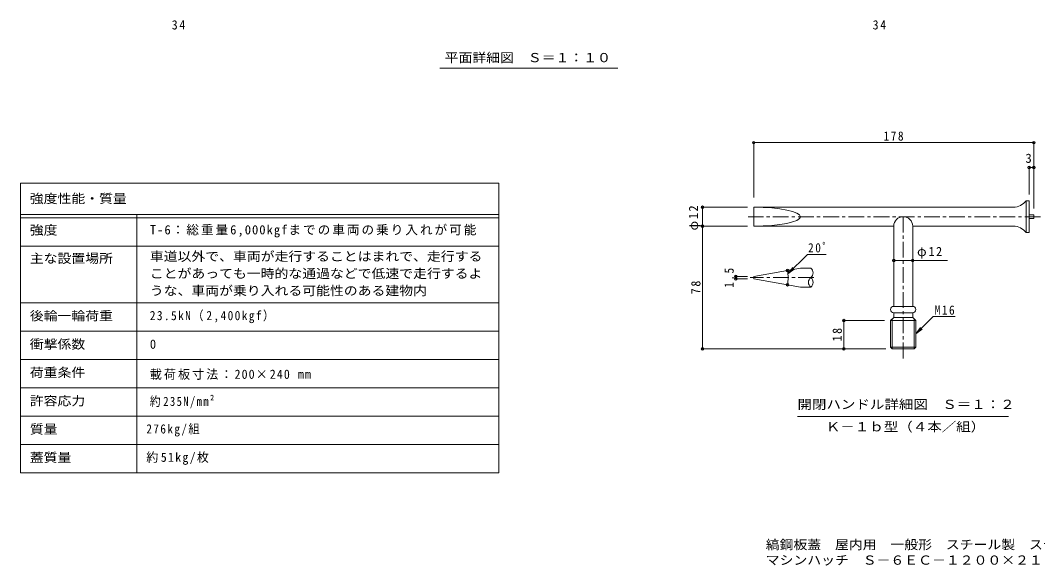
# Model space of a CAD drawing. Units: millimetres at full size, sheet at 1:10, with parts at other scales. Extents: x -2620 to 2549, y -1962 to 1754.
# Drawn here: x -2620 to 611, y -1962 to -230 of the extents above; entities that cross this region are included whole.
import ezdxf
from ezdxf.enums import TextEntityAlignment as Align

# ---------------------------------------------------------------- set-up
doc = ezdxf.new("R2010")
doc.units = ezdxf.units.MM
doc.header["$LTSCALE"] = 10
doc.header["$PDMODE"] = 32
doc.header["$PDSIZE"] = 8
doc.linetypes.add('CHAIN1', pattern=[8, 5, -1, 1, -1])
for name, color, linetype, lineweight in [('0-5', 7, 'Continuous', 9), ('0-F', 7, 'Continuous', 9), ('D-5', 7, 'Continuous', 9), ('D-F', 7, 'Continuous', 9), ('F-5', 7, 'Continuous', 9), ('F-F', 2, 'Continuous', 9)]:
    doc.layers.add(name, color=color, linetype=linetype, lineweight=lineweight)
doc.styles.add('ＭＳ ゴシック', font='')
doc.styles.get('ＭＳ ゴシック').set_extended_font_data('MS Gothic')

msp = doc.modelspace()

# ---------------------------------------------------------------- linework, layer by layer
at = {"layer": '0-5'}
msp.add_line((-1287.47, -381.27), (-722.41, -381.27), dxfattribs=at)
at = {"layer": 'D-5', "color": 3}
for p, q in [((574.17, -803.35), (574.17, -903.35)), ((584.17, -803.35), (574.17, -803.35)), ((584.17, -803.35), (584.17, -903.35)), ((144.17, -823.35), (-290.83, -823.35)), ((-290.83, -823.35), (-290.83, -883.35)), ((534.17, -823.35), (-90.83, -823.35)), ((599.17, -847.6), (584.17, -847.6)), ((599.17, -859.1), (584.17, -859.1)), ((599.17, -847.6), (599.17, -859.1)), ((-290.83, -883.35), (144.17, -883.35)), ((-90.83, -883.35), (154.17, -883.35)), ((214.17, -883.35), (534.17, -883.35)), ((214.17, -883.35), (214.17, -1138.35)), ((584.17, -903.35), (574.17, -903.35)), ((-109.49, -1016.89), (-141.96, -1016.89)), ((-290.83, -1043.14), (-290.83, -1050.64)), ((-141.96, -1076.89), (-109.49, -1076.89)), ((154.17, -1158.35), (154.17, -1173.35)), ((144.17, -1183.35), (154.17, -1173.35)), ((144.17, -1183.35), (144.17, -1268.08)), ((149.17, -1273.35), (149.17, -1178.35)), ((154.17, -1173.35), (214.17, -1173.35)), ((224.17, -1183.35), (214.17, -1173.35)), ((219.17, -1178.35), (219.17, -1273.35)), ((144.17, -1268.08), (224.17, -1268.08)), ((144.17, -1268.08), (149.17, -1273.35)), ((219.17, -1273.35), (149.17, -1273.35)), ((219.17, -1273.35), (224.17, -1268.08))]:
    msp.add_line(p, q, dxfattribs=at)
at = {"layer": 'D-5', "color": 3, "linetype": 'CHAIN1'}
for p, q in [((620.13, -853.35), (-308.32, -853.35)), ((184.17, -853.35), (184.17, -1309.42)), ((-99.49, -1046.89), (-301.91, -1046.89))]:
    msp.add_line(p, q, dxfattribs=at)
at = {"layer": 'D-5'}
for p, q in [((214.17, -992.49), (324.25, -992.49)), ((279.3, -1170.59), (349.01, -1170.59)), ((224.17, -1225.71), (244, -1210.49)), ((-151.7, -1487.87), (518.3, -1487.87))]:
    msp.add_line(p, q, dxfattribs=at)
at = {"layer": 'D-5', "color": 3}
for points in [[(154.17, -883.35), (154.17, -1138.35), (214.17, -1138.35)], [(154.17, -1158.35), (214.17, -1158.35), (214.17, -1173.35)], [(144.17, -1183.35), (224.17, -1183.35), (224.17, -1268.08)]]:
    msp.add_lwpolyline(points, dxfattribs=at)
at = {"layer": 'D-5'}
msp.add_lwpolyline([(279.3, -1170.59), (224.17, -1225.71), (239.39, -1205.88)], dxfattribs=at)
at = {"layer": 'D-5', "color": 3}
for centre, radius, start, end in [((532.35, -769.71), 53.67, 271.94333, 321.18758), ((184.17, -883.35), 30, 0, 180), ((532.35, -936.99), 53.67, 38.81242, 88.06058), ((-120.74, -1031.89), 18.75, 306.87005, 53.12995), ((-98.24, -1061.89), 18.75, 126.87005, 233.12995), ((-120.74, -1061.89), 18.75, 306.87005, 53.12995), ((154.17, -1148.35), 10, 90, 270), ((214.17, -1148.35), 10, 270, 90)]:
    msp.add_arc(centre, radius, start, end, dxfattribs=at)
msp.add_ellipse((-290.83, -853.35), major_axis=(148.87, 0), ratio=0.201518, start_param=4.712389, end_param=7.8539816, dxfattribs=at)
at = {"layer": 'D-F'}
for p, q in [((-290.83, -615.24), (-290.83, -792.58)), ((-290.83, -618.24), (599.17, -618.24)), ((599.17, -615.24), (599.17, -827.6)), ((584.17, -694.14), (584.17, -783.35)), ((599.17, -697.14), (584.17, -697.14)), ((-456.53, -823.35), (-310.46, -823.35)), ((-453.53, -823.35), (-453.53, -883.35)), ((-456.53, -883.35), (-310.46, -883.35)), ((-453.53, -883.35), (-453.53, -1273.35)), ((-120.29, -973.23), (-60.94, -973.23)), ((154.17, -992.49), (214.17, -992.49)), ((-182.17, -1035.11), (-162.33, -1019.89)), ((-350.8, -1043.14), (-310.83, -1043.14)), ((-350.8, -1050.64), (-310.83, -1050.64)), ((-347.8, -1050.64), (-347.8, -1043.14)), ((-7.63, -1183.35), (124.17, -1183.35)), ((-4.63, -1273.35), (-4.63, -1183.35)), ((-456.53, -1273.35), (129.17, -1273.35))]:
    msp.add_line(p, q, dxfattribs=at)
at = {"layer": 'D-F', "color": 3}
for p, q in [((-290.83, -1043.14), (-141.96, -1016.89)), ((-290.83, -1050.64), (-141.96, -1076.89))]:
    msp.add_line(p, q, dxfattribs=at)
at = {"layer": 'D-F'}
msp.add_lwpolyline([(-120.29, -973.23), (-182.17, -1035.11), (-166.95, -1015.27)], dxfattribs=at)
msp.add_arc((-312.1, -1046.89), 130.46, 350, 10, dxfattribs=at)
for p in [(-290.83, -618.24), (599.17, -618.24), (584.17, -697.14), (599.17, -697.14), (-453.53, -823.35), (-453.53, -883.35), (154.17, -992.49), (214.17, -992.49), (-183.62, -1024.24), (-347.8, -1043.14), (-347.8, -1050.64), (-183.62, -1069.55), (-4.63, -1183.35), (-453.53, -1273.35), (-4.63, -1273.35)]:
    msp.add_point(p, dxfattribs=at)
at = {"layer": 'F-5'}
for p, q in [((-1100.11, -746.68), (-1100.11, -1666.68)), ((-2620.11, -946.68), (-1100.11, -946.68)), ((-2620.11, -1126.68), (-1100.11, -1126.68))]:
    msp.add_line(p, q, dxfattribs=at)
at = {"layer": 'F-F', "color": 7}
for p, q in [((-2620.11, -746.68), (-2620.11, -1666.68)), ((-2620.11, -746.68), (-1100.11, -746.68)), ((-2620.11, -846.68), (-1100.11, -846.68)), ((-2620.11, -856.68), (-1100.11, -856.68)), ((-2250.11, -846.68), (-2250.11, -1666.68)), ((-2620.11, -946.68), (-1100.11, -946.68)), ((-2620.11, -1126.68), (-1100.11, -1126.68)), ((-2620.11, -1216.68), (-1100.11, -1216.68)), ((-2620.11, -1306.68), (-1100.11, -1306.68)), ((-1100.11, -1396.68), (-2620.11, -1396.68)), ((-1100.11, -1486.68), (-2620.11, -1486.68)), ((-1100.11, -1576.68), (-2620.11, -1576.68)), ((-1100.11, -1666.68), (-2620.11, -1666.68))]:
    msp.add_line(p, q, dxfattribs=at)

# ---------------------------------------------------------------- texts
at = {"layer": '0-5', "color": 2, "style": 'ＭＳ ゴシック', "width": 1.1}
msp.add_text('平面詳細図\u3000Ｓ＝１：１０', height=29.33, dxfattribs=at).set_placement((-1272.44, -371.46), align=Align.BOTTOM_LEFT)
at = {"layer": '0-F', "color": 2, "char_height": 29.33, "attachment_point": 7, "style": 'ＭＳ ゴシック'}
for insert in [(-2139.29, -259.17), (86.91, -259.17)]:
    msp.add_mtext('\\T1.27;\\W0.95;34', dxfattribs=dict(at, insert=insert))
at = {"layer": 'D-5', "color": 2, "style": 'ＭＳ ゴシック', "width": 1.15}
for s, p in [('開閉ハンドル詳細図\u3000Ｓ＝１：２', (-151.7, -1472.87)), ('Ｋ－１ｂ型（４本／組）', (-61.7, -1544.09))]:
    msp.add_text(s, height=29.33, dxfattribs=at).set_placement(p, align=Align.BOTTOM_LEFT)
at = {"layer": 'D-5', "color": 2, "insert": (284.01, -1165.12), "char_height": 29.33, "attachment_point": 7, "style": 'ＭＳ ゴシック'}
msp.add_mtext('\\T1.27;\\W0.9;M16', dxfattribs=at)
at = {"layer": 'D-F', "color": 2, "style": 'ＭＳ ゴシック'}
msp.add_text('3', height=29.33, dxfattribs=at).set_placement((572.32, -691.14), align=Align.BOTTOM_LEFT)
at = {"layer": 'D-F', "color": 2, "char_height": 29.33, "attachment_point": 7, "style": 'ＭＳ ゴシック'}
for s, insert in [('\\T1.27;\\W0.9;178', (121.67, -612.24)), ('\\T1.27;\\W0.9;20ﾟ', (-118.19, -967.21)), ('\\T1.19;φ12', (228.1, -986.49))]:
    msp.add_mtext(s, dxfattribs=dict(at, insert=insert))
at = {"layer": 'D-F', "color": 2, "char_height": 29.33, "attachment_point": 7, "rotation": 90, "style": 'ＭＳ ゴシック'}
for s, insert in [('\\T1.19;φ12', (-459.53, -897.1)), ('\\T1.27;\\W0.9;1.5', (-353.8, -1079.39)), ('\\T1.27;\\W0.95;78', (-459.53, -1099.6)), ('\\T1.27;\\W0.95;18', (-10.63, -1249.6))]:
    msp.add_mtext(s, dxfattribs=dict(at, insert=insert))
at = {"layer": 'F-5', "color": 2, "style": 'ＭＳ ゴシック', "width": 1.1}
for s, p in [('縞鋼板蓋\u3000屋内用\u3000一般形\u3000スチール製\u3000ステンレス目地', (-252.61, -1918.41)), ('マシンハッチ\u3000Ｓ－６ＥＣ－１２００×２１００', (-252.61, -1967.62))]:
    msp.add_text(s, height=29.33, dxfattribs=at).set_placement(p, align=Align.BOTTOM_LEFT)
at = {"layer": 'F-F', "style": 'ＭＳ ゴシック', "width": 1.1}
for s, p in [('強度性能・質量', (-2590.11, -819.24)), ('強度', (-2590.11, -919.18)), ('主な設置場所', (-2590.11, -1009.18)), ('車道以外で、車両が走行することはまれで、走行する', (-2208.77, -1002.75)), ('ことがあっても一時的な通過などで低速で走行するよ', (-2208.77, -1057.23)), ('うな、車両が乗り入れる可能性のある建物内', (-2208.77, -1111.71)), ('後輪一輪荷重', (-2590.11, -1191.68)), ('衝撃係数', (-2590.11, -1281.68)), ('荷重条件', (-2590.11, -1371.68)), ('許容応力', (-2590.11, -1461.68)), ('質量', (-2590.11, -1551.68)), ('蓋質量', (-2590.11, -1641.68))]:
    msp.add_text(s, height=29.33, dxfattribs=at).set_placement(p, align=Align.BOTTOM_LEFT)
at = {"layer": 'F-F', "style": 'ＭＳ ゴシック'}
msp.add_text('0', height=29.33, dxfattribs=at).set_placement((-2208.77, -1281.68), align=Align.BOTTOM_LEFT)
at = {"layer": 'F-F', "char_height": 29.33, "attachment_point": 7, "style": 'ＭＳ ゴシック'}
for s, insert in [('\\T1.16;T-6：総重量6,000kgfまでの車両の乗り入れが可能', (-2208.77, -919.18)), ('\\T1.25;\\W0.9;23.5kN（2,400kgf）', (-2208.77, -1191.68)), ('\\T1.18;\\W0.95;載荷板寸法：200×240\\~mm', (-2208.77, -1371.68)), ('\\T1.25;\\W0.85;約235N/mm²', (-2208.77, -1461.68)), ('\\T1.24;\\W0.9;276kg/組', (-2220.02, -1551.68)), ('\\T1.21;\\W0.95;約51kg/枚', (-2220.02, -1641.68))]:
    msp.add_mtext(s, dxfattribs=dict(at, insert=insert))

doc.saveas('drawing.dxf')
